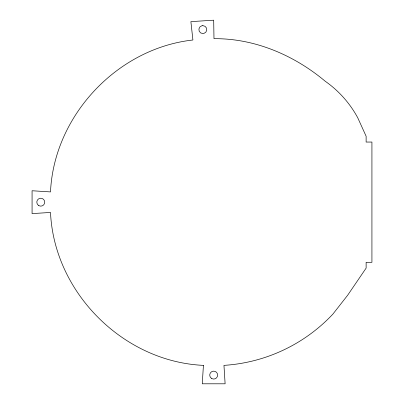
<?xml version="1.0" encoding="UTF-8"?>
<svg xmlns="http://www.w3.org/2000/svg" width="404" height="404" viewBox="0 0 404 404"><rect width="100%" height="100%" fill="white"/><g stroke="black" fill="none" stroke-linecap="round" stroke-linejoin="round"><path stroke-width="0.61" d="M203.424 365.368L202.263 383.8L225.119 383.8L223.957 365.368A163.509 163.509 0 0 0 332.886 314.11L347.667 295.223L366.125 268.11L366.125 262.312L371.927 262.312L371.927 142.051L366.125 142.051L366.125 136.249L357.727 117.746A106.267 106.267 0 0 0 325.19 81.224C294.223 55.242 254.823 38.33 213.984 38.678L213.691 20.2L190.885 21.634L192.91 40.006C117.16 48.334 53.944 115.786 50.505 191.915L32.073 190.754L32.073 213.605L50.505 212.448C54.116 292.567 123.301 361.757 203.424 365.368M202.833 25.649L201.808 25.78A3.954 3.954 0 0 0 202.833 33.557L203.858 33.426A3.954 3.954 0 0 0 202.833 25.649M211.711 378.523A3.954 3.954 0 0 0 217.65 375.099A3.954 3.954 0 0 0 211.711 371.67A3.954 3.954 0 0 0 211.711 378.523M38.794 205.606A3.954 3.954 0 0 0 44.728 202.182A3.954 3.954 0 0 0 38.794 198.753A3.954 3.954 0 0 0 38.794 205.606"/></g></svg>
